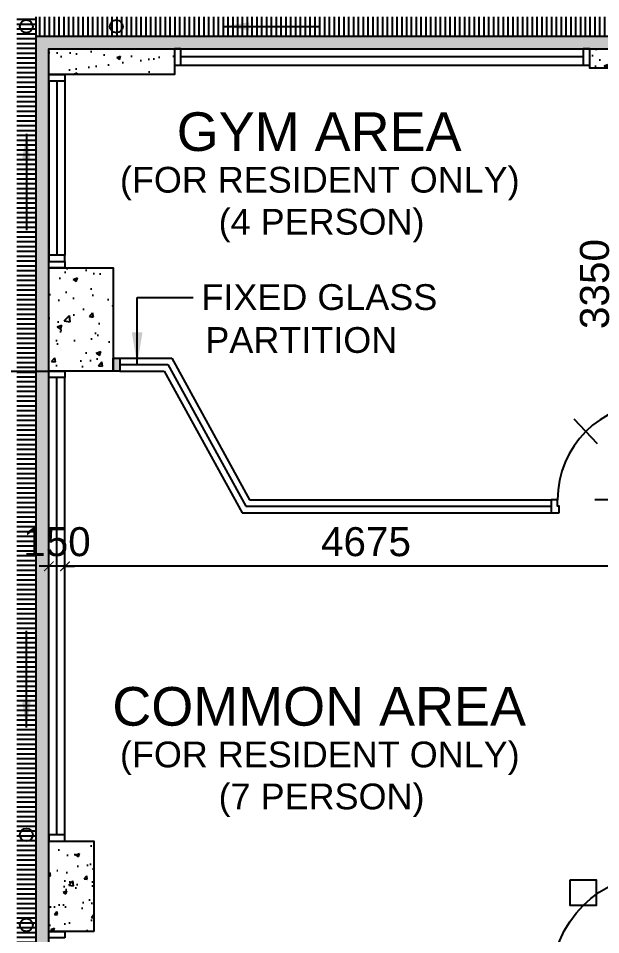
# Model space of a CAD drawing. Header units: millimetres. Extents: x 0 to 69068, y 299 to 37257.
# Drawn here: x 7162 to 11685, y 17047 to 24160 of the extents above; entities that cross this region are included whole.
import ezdxf
from ezdxf.enums import TextEntityAlignment as Align

# ---------------------------------------------------------------- set-up
doc = ezdxf.new("R2010")
doc.units = ezdxf.units.MM
doc.layers.get('Defpoints').update_dxf_attribs({"color": 8})
for name, color, linetype in [('Architectural Features', 8, 'Continuous'), ('arrow', 8, 'Continuous'), ('BEAM AND COLUMN COVER', 8, 'Continuous'), ('CANOPY', 8, 'Continuous'), ('Door', 8, 'Continuous'), ('FSD', 8, 'Continuous'), ('GBP Dim', 8, 'Continuous'), ('GBP Text 200', 8, 'Continuous'), ('GBP Text 250', 8, 'Continuous'), ('hatch', 8, 'Continuous'), ('WALL-NEW', 8, 'Continuous'), ('WALL-STRUCTURE', 8, 'Continuous'), ('WINDOW', 8, 'Continuous')]:
    doc.layers.add(name, color=color, linetype=linetype)
doc.styles.add('BH', font='arial.ttf')
doc.styles.get("Standard").update_dxf_attribs({"font": 'arial.ttf'})
doc.dimstyles.new('200 GBP', dxfattribs={"dimscale": 1.5, "dimtxt": 150, "dimasz": 50, "dimexe": 125, "dimexo": 50, "dimgap": 50, "dimtad": 1, "dimdec": 0, "dimzin": 0, "dimdsep": 46, "dimtxsty": 'BH', "dimblk": 'ARCHTICK', "dimcen": 0.09, "dimdle": 125, "dimclrd": 9, "dimclre": 9, "dimclrt": 1, "dimadec": 0, "dimazin": 0, "dimtfac": 1, "dimtdec": 0, "dimtix": 1, "dimtmove": 2, "dimatfit": 3, "dimldrblk": 'ARCHTICK', "dimfxl": 300, "dimfxlon": 1, "dimtolj": 1, "dimtzin": 0, "dimarcsym": 0})
doc.dimstyles.get("Standard").update_dxf_attribs({"dimtxt": 0.18, "dimasz": 0.18, "dimexe": 0.18, "dimexo": 0.0625, "dimgap": 0.09, "dimtad": 0, "dimtih": 1, "dimtoh": 1, "dimdec": 4, "dimzin": 0, "dimdsep": 46, "dimtxsty": 'Standard', "dimcen": 0.09, "dimadec": 0, "dimazin": 0, "dimtfac": 1, "dimtdec": 4, "dimtofl": 0, "dimtmove": 0, "dimatfit": 3, "dimfxl": 1, "dimtolj": 1, "dimtzin": 0, "dimarcsym": 0})
pattern_1 = [(50, (-2500, -11527.6), (286.904, -25.1009), [30, -330]), (355, (-2500, -11527.6), (-55.5005, 300.8769), [24, -264]), (100.4514, (-2476.1, -11529.68), (231.4038, 275.7758), [25.496, -280.4568]), (46.1842, (-2500, -11447.6), (426.8964, -66.2076), [45, -495]), (96.6356, (-2464.43, -11453.1), (373.865, 389.647), [38.244, -420.685]), (351.1842, (-2500, -11447.6), (373.865, 389.6474), [36, -396]), (21, (-2460, -11467.6), (238.7628, -161.0476), [30, -330]), (326, (-2460, -11467.6), (97.3261, 290.06), [24, -264]), (71.4514, (-2440.1, -11481), (336.089, 129.0122), [25.496, -280.4568]), (37.5, (-2500, -11527.59), (4.86394, 133.15754), [0, -260.8, 0, -268, 0, -265]), (7.5, (-2500, -11527.59), (105.2278, 157.7647), [0, -152.8, 0, -254.8, 0, -101]), (327.5, (-2589.2, -11527.59), (213.52897, -9.02195), [0, -100, 0, -312, 0, -414]), (317.5, (-2629.2, -11527.59), (233.2745, 40.042), [0, -130, 0, -207.2, 0, -294])]

# ---------------------------------------------------------------- blocks, each defined once
blk = doc.blocks.new('_ArchTick')
at = {"color": 0, "const_width": 0.1}
blk.add_lwpolyline([(0.5, 0.5), (-0.5, -0.5)], dxfattribs=at)
blk = doc.blocks.new('*D299')
at = {"layer": 'Defpoints', "color": 0, "transparency": 16777216}
for p in [(7525, 19906.4), (7525, 19426.2), (12200, 19459.5)]:
    blk.add_point(p, dxfattribs=at)
at = {"layer": 'GBP Dim', "color": 9, "lineweight": -2, "transparency": 16777216}
for p, q in [((7525, 19681.4), (7525, 20093.9)), ((12200, 19681.4), (12200, 20093.9)), ((12387.5, 19906.4), (7337.5, 19906.4))]:
    blk.add_line(p, q, dxfattribs=at)
at = {"layer": 'GBP Dim', "color": 9, "lineweight": -2, "transparency": 16777216, "xscale": 75, "yscale": 75, "zscale": 75, "rotation": 180}
blk.add_blockref('_ArchTick', (7525, 19906.4), dxfattribs=at)
at = {"layer": 'GBP Dim', "color": 9, "lineweight": -2, "transparency": 16777216, "xscale": 75, "yscale": 75, "zscale": 75}
blk.add_blockref('_ArchTick', (12200, 19906.4), dxfattribs=at)
at = {"layer": 'GBP Dim', "transparency": 16777216, "insert": (9862.5, 20096.3), "char_height": 225, "attachment_point": 5, "style": 'BH'}
blk.add_mtext('\\A1;4675', dxfattribs=at)
blk = doc.blocks.new('*D404')
at = {"layer": 'Defpoints', "color": 0, "transparency": 16777216}
for p in [(7400, 19906.4), (7400, 19518.7), (7525, 19518.7)]:
    blk.add_point(p, dxfattribs=at)
at = {"layer": 'GBP Dim', "color": 9, "lineweight": -2, "transparency": 16777216}
for p, q in [((7400, 19681.4), (7400, 20093.9)), ((7525, 19681.4), (7525, 20093.9)), ((7400, 19906.4), (7325, 19906.4)), ((7525, 19906.4), (7400, 19906.4)), ((7525, 19906.4), (7600, 19906.4))]:
    blk.add_line(p, q, dxfattribs=at)
at = {"layer": 'GBP Dim', "color": 9, "lineweight": -2, "transparency": 16777216, "xscale": 75, "yscale": 75, "zscale": 75}
blk.add_blockref('_ArchTick', (7400, 19906.4), dxfattribs=at)
at = {"layer": 'GBP Dim', "color": 9, "lineweight": -2, "transparency": 16777216, "xscale": 75, "yscale": 75, "zscale": 75, "rotation": 180}
blk.add_blockref('_ArchTick', (7525, 19906.4), dxfattribs=at)
at = {"layer": 'GBP Dim', "transparency": 16777216, "insert": (7462.5, 20096.3), "char_height": 225, "attachment_point": 5, "style": 'BH'}
blk.add_mtext('\\A1;150', dxfattribs=at)
blk = doc.blocks.new('*D428')
at = {"layer": 'Defpoints', "color": 0, "transparency": 16777216}
for p in [(11828.5, 23772.5), (12200, 23772.5), (12200, 20422.5)]:
    blk.add_point(p, dxfattribs=at)
at = {"layer": 'GBP Dim', "color": 9, "lineweight": -2, "transparency": 16777216}
for p, q in [((11828.5, 20235), (11828.5, 23960)), ((12053.5, 23772.5), (11641, 23772.5)), ((12053.5, 20422.5), (11641, 20422.5))]:
    blk.add_line(p, q, dxfattribs=at)
at = {"layer": 'GBP Dim', "color": 9, "lineweight": -2, "transparency": 16777216, "xscale": 75, "yscale": 75, "zscale": 75}
for p, rotation in [((11828.5, 23772.5), 90), ((11828.5, 20422.5), 270)]:
    blk.add_blockref('_ArchTick', p, dxfattribs=dict(at, rotation=rotation))
at = {"layer": 'GBP Dim', "transparency": 16777216, "insert": (11638.5, 22097.5), "char_height": 225, "attachment_point": 5, "rotation": 90, "style": 'BH'}
blk.add_mtext('\\A1;3350', dxfattribs=at)
blk = doc.blocks.new('Door 850')
for p, q in [((38290.6, 34986.6), (38290.6, 35836.6)), ((38290.6, 35836.6), (38335.6, 35836.6)), ((38335.6, 35836.6), (38335.6, 34986.6)), ((38240.6, 34986.6), (38240.6, 34911.6)), ((38290.6, 34986.6), (38240.6, 34986.6)), ((38290.6, 34986.6), (38290.6, 34936.6)), ((38335.6, 34986.6), (38290.6, 34986.6)), ((38303.1, 34936.6), (38290.6, 34936.6)), ((38303.1, 34936.6), (38303.1, 34886.6)), ((39128.1, 34936.6), (39140.6, 34936.6)), ((39128.1, 34936.6), (39128.1, 34886.6)), ((39140.6, 34986.6), (39140.6, 34936.6)), ((39140.6, 34986.6), (39190.6, 34986.6)), ((39190.6, 34986.6), (39190.6, 34911.6)), ((38240.6, 34911.6), (38240.6, 34886.6)), ((38303.1, 34886.6), (38240.6, 34886.6)), ((39128.1, 34886.6), (39190.6, 34886.6)), ((39190.6, 34911.6), (39190.6, 34886.6))]:
    blk.add_line(p, q)
blk.add_arc((38290.6, 34986.6), 850, 359.99995, 89.99772)

msp = doc.modelspace()

# ---------------------------------------------------------------- hatches: boundary and pattern name
at = {"layer": 'BEAM AND COLUMN COVER'}
msp.add_hatch(color=256, dxfattribs=at).paths.add_polyline_path([(7900, 21522.5), (7950, 21522.5), (7950, 21422.5), (7900, 21422.5)])
msp.add_hatch(color=256, dxfattribs=at).paths.add_polyline_path([(7900, 21522.5), (7950, 21522.5), (7950, 21422.5), (7900, 21422.5)])
at = {"layer": 'CANOPY'}
h = msp.add_hatch(dxfattribs=at)
h.set_pattern_fill('ANSI31', color=256, scale=300, angle=135, style=0)
h.set_pattern_definition([(180, (11754.79, 35252.24), (-7e-15, -37.5), [])])
h.paths.add_polyline_path([(7300, 10072.5), (7150, 10072.5), (7150, 24172.4), (7300, 24172.4)])
h = msp.add_hatch(dxfattribs=at)
h.set_pattern_fill('ANSI31', color=256, scale=300, angle=45, style=0)
h.set_pattern_definition([(90, (11754.79, 35252.24), (-37.5, 7e-15), [])])
h.paths.add_polyline_path([(7300, 24172.4), (16230, 24172.4), (16230, 24022.4), (7300, 24022.4)])
h = msp.add_hatch(dxfattribs=at)
h.set_pattern_fill('DOTS', color=256, scale=800, angle=45, style=0)
h.set_pattern_definition([(45, (14538.947, 35352.41), (-17.67767, 53.03301), [0, -50])])
h.paths.add_polyline_path([(7300, 24022.4), (16230, 24022.4), (16230, 23922.4), (7400, 23922.4), (7400, 10072.5), (7300, 10072.5)])
at = {"layer": 'hatch'}
h = msp.add_hatch(dxfattribs=at)
h.set_pattern_fill('AR-CONC', color=256, scale=40, style=0)
h.set_pattern_definition(pattern_1)
h.paths.add_polyline_path([(7400, 23922.4), (8375, 23922.4), (8375, 23722.7), (7400, 23722.7)])
h = msp.add_hatch(dxfattribs=at)
h.set_pattern_fill('AR-CONC', color=256, scale=40, style=0)
h.set_pattern_definition([(50, (-2500, -11527.6), (286.9041, -25.1009), [30, -330]), (355, (-2500, -11527.6), (-55.5005, 300.8769), [24, -264]), (100.4514, (-2476.1, -11529.68), (231.4038, 275.7758), [25.496, -280.4568]), (46.1842, (-2500, -11447.6), (426.8964, -66.2076), [45, -495]), (96.6356, (-2464.43, -11453.1), (373.865, 389.647), [38.244, -420.685]), (351.1842, (-2500, -11447.6), (373.865, 389.6474), [36, -396]), (21, (-2460, -11467.6), (238.7628, -161.0476), [30, -330]), (326, (-2460, -11467.6), (97.3261, 290.06), [24, -264]), (71.4514, (-2440.1, -11481), (336.089, 129.0122), [25.496, -280.4568]), (37.5, (-2500, -11527.59), (4.86394, 133.15754), [0, -260.8, 0, -268, 0, -265]), (7.5, (-2500, -11527.59), (105.2278, 157.7647), [0, -152.8, 0, -254.8, 0, -101]), (327.5, (-2589.2, -11527.59), (213.52897, -9.02195), [0, -100, 0, -312, 0, -414]), (317.5, (-2629.2, -11527.59), (233.2745, 40.042), [0, -130, 0, -207.2, 0, -294])])
h.paths.add_polyline_path([(12300, 23797.4), (12300, 23772.5), (11600, 23772.5), (11600, 23922.3), (12700, 23922.3), (12700, 23797.4)])
h = msp.add_hatch(dxfattribs=at)
h.set_pattern_fill('AR-CONC', color=256, scale=2, angle=0.00004, style=0)
h.set_pattern_definition([(50, (390.7, 5192.58), (364.3694, -31.878), [38.1, -419.1]), (355, (390.7, 5192.58), (-70.486, 382.113), [30.48, -335.28]), (100.451, (421.06, 5189.92), (293.885, 350.2336), [32.38, -356.18]), (46.1842, (390.7, 5294.18), (542.158, -84.084), [57.15, -628.65]), (96.6356, (435.9, 5287.17), (474.808, 494.851), [48.57, -534.27]), (351.184, (390.7, 5294.2), (474.809, 494.85), [45.72, -502.92]), (21, (441.5, 5268.78), (303.23, -204.531), [38.1, -419.1]), (326, (441.5, 5268.78), (123.604, 368.376), [30.48, -335.28]), (71.4514, (466.77, 5251.73), (426.833, 163.846), [32.38, -356.18]), (37.50004, (390.7, 5192.58), (6.1771, 169.1101), [0, -331.216, 0, -340.36, 0, -336.55]), (7.5, (390.7, 5192.58), (133.6392, 200.3612), [0, -194.056, 0, -323.596, 0, -128.27]), (327.5, (277.42, 5192.58), (271.1812, -11.4573), [0, -127, 0, -396.24, 0, -525.78]), (317.5, (226.62, 5192.58), (296.2583, 50.8532), [0, -165.1, 0, -263.144, 0, -373.38])])
h.paths.add_polyline_path([(7900, 21422.5), (7400, 21422.5), (7400, 22222.5), (7900, 22222.5)])
h = msp.add_hatch(dxfattribs=at)
h.set_pattern_fill('AR-CONC', color=256, scale=40, style=0)
h.set_pattern_definition(pattern_1)
h.paths.add_polyline_path([(7750, 17072.5), (7400, 17072.5), (7400, 17772.5), (7750, 17772.5)])

# ---------------------------------------------------------------- linework, layer by layer
at = {"layer": 'Architectural Features', "ltscale": 50, "elevation": 0}
msp.add_lwpolyline([(16400.9, 10072.5), (16400.9, 9572.5), (6900.9, 9572.5), (6900.9, 21422.4), (7400, 21422.4)], dxfattribs=at)
at = {"layer": 'BEAM AND COLUMN COVER'}
msp.add_lwpolyline([(7900, 21522.5), (7950, 21522.5), (7950, 21422.5), (7900, 21422.5)], close=True, dxfattribs=at)
msp.add_lwpolyline([(7900, 21522.5), (7950, 21522.5), (7950, 21422.5), (7900, 21422.5)], close=True, dxfattribs=at)
at = {"layer": 'CANOPY'}
msp.add_line((7300, 24022.4), (7300, 24172.4), dxfattribs=at)
for points in [[(7300, 10072.5), (7300, 24022.4), (16230, 24022.4)], [(7400, 10072.5), (7400, 23922.4), (16230, 23922.4)]]:
    msp.add_lwpolyline(points, dxfattribs=at)
for centre in [(7225, 24097.4), (7923.5, 24097.4), (7225, 17822.5), (7225, 17122.5)]:
    msp.add_circle(centre, 50, dxfattribs=at)
at = {"layer": 'Door'}
msp.add_line((11660.5, 20856.3), (11478.8, 21049.2), dxfattribs=at)
msp.add_lwpolyline([(11362.5, 20322.6), (11362.5, 20372.6), (11350, 20372.6), (11350, 20422.6), (11300, 20422.6), (11300, 20322.6), (11362.5, 20322.6)], dxfattribs=at)
msp.add_arc((12100, 20422.5), 750, 90.00002, 180, dxfattribs=at)
at = {"layer": 'FSD'}
msp.add_lwpolyline([(11448.9, 17473.5), (11648.9, 17473.5), (11648.9, 17273.5), (11448.9, 17273.5), (11448.9, 17473.5)], dxfattribs=at)
at = {"layer": 'WALL-NEW'}
for points in [[(7400, 23922.4), (8375, 23922.4), (8375, 23722.7), (7400, 23722.7)], [(7400, 22272.4), (7525, 22272.4), (7525, 22222.5), (7400, 22222.5)]]:
    msp.add_lwpolyline(points, close=True, dxfattribs=at)
at = {"layer": 'WALL-NEW', "elevation": 0}
for points in [[(12300, 23797.4), (12300, 23772.5), (11600, 23772.5), (11600, 23922.3), (12700, 23922.3), (12700, 23797.4), (12300, 23797.4)], [(11600, 23797.3), (11600, 23797.3)]]:
    msp.add_lwpolyline(points, dxfattribs=at)
at = {"layer": 'WALL-STRUCTURE'}
for points in [[(7900, 21422.5), (7400, 21422.5), (7400, 22222.5), (7900, 22222.5)], [(7750, 17072.5), (7400, 17072.5), (7400, 17772.5), (7750, 17772.5)]]:
    msp.add_lwpolyline(points, close=True, dxfattribs=at)
at = {"layer": 'WINDOW'}
for p, q in [((7950, 21522.5), (8354.2, 21522.5)), ((8354.2, 21522.5), (8959.2, 20422.5)), ((7950, 21472.5), (8324.7, 21472.5)), ((7950, 21422.5), (8295.1, 21422.5)), ((8295.1, 21422.5), (8900.1, 20322.5)), ((8324.7, 21472.5), (8929.7, 20372.5)), ((8959.1, 20422.5), (11300, 20422.5)), ((8929.7, 20372.5), (11300, 20372.5)), ((8900, 20322.5), (11300, 20322.5))]:
    msp.add_line(p, q, dxfattribs=at)
at = {"layer": 'WINDOW', "elevation": 0}
for points in [[(8425, 23797.3), (8425, 23922.3), (8375, 23922.3), (8375, 23797.3)], [(11600, 23797.3), (11600, 23922.3), (11550, 23922.3), (11550, 23797.3)], [(7525, 22322.4), (7400, 22322.4), (7400, 22272.4), (7525, 22272.4)]]:
    msp.add_lwpolyline(points, close=True, dxfattribs=at)
for points in [[(8425, 23922.3), (11550, 23922.3)], [(11550, 23859.8), (8425, 23859.8)], [(8425, 23797.3), (11550, 23797.3)]]:
    msp.add_lwpolyline(points, dxfattribs=at)
at = {"layer": 'WINDOW'}
for points in [[(7525, 23672.7), (7400, 23672.7), (7400, 23722.7), (7525, 23722.7)], [(7525, 21372.4), (7400, 21372.4), (7400, 21422.4), (7525, 21422.4)], [(7525, 17822.5), (7400, 17822.5), (7400, 17772.5), (7525, 17772.5)], [(7525, 17022.3), (7400, 17022.3), (7400, 17072.5), (7525, 17072.5)]]:
    msp.add_lwpolyline(points, close=True, dxfattribs=at)
for points in [[(7400, 23672.7), (7400, 22322.4)], [(7462.5, 23672.7), (7462.5, 22322.4)], [(7525, 23672.7), (7525, 22322.4)], [(7400, 17822.5), (7400, 21372.4)], [(7462.5, 17822.5), (7462.5, 21372.4)], [(7525, 17822.5), (7525, 21372.4)]]:
    msp.add_lwpolyline(points, dxfattribs=at)

# ---------------------------------------------------------------- block references
at = {"layer": 'Door', "xscale": -1, "rotation": 359.9999583785348}
msp.add_blockref('Door 850', (50440.5, -18314.2), dxfattribs=at)

# ---------------------------------------------------------------- texts
at = {"layer": 'GBP Text 200', "style": 'BH'}
for s, p in [('(FOR RESIDENT ONLY)', (7951.7, 22807.1)), ('(4 PERSON)', (8718.1, 22481.1)), ('FIXED GLASS', (8584.5, 21896.4)), ('PARTITION', (8615.2, 21563.2)), ('(FOR RESIDENT ONLY)', (7951.7, 18346.3)), ('(7 PERSON)', (8718.1, 18020.3))]:
    msp.add_text(s, height=200, dxfattribs=at).set_placement(p)
at = {"layer": 'GBP Text 250', "style": 'BH'}
for s, p in [('GYM AREA', (9498.9, 23130.3)), ('COMMON AREA', (9498.9, 18669.5))]:
    msp.add_text(s, height=300, dxfattribs=at).set_placement(p, align=Align.CENTER)

# ---------------------------------------------------------------- dimensions: what is measured, and where the dimension line sits
at = {"layer": 'GBP Dim'}
dim = msp.add_linear_dim(base=(11828.5, 23772.5), p1=(12200, 20422.5), p2=(12200, 23772.5), angle=90, dimstyle='200 GBP', override={"dimclrt": 256, "dimfxl": 150}, dxfattribs=at)
dim.commit()
dim.dimension.update_dxf_attribs({"geometry": '*D428', "text_midpoint": (11638.5, 22097.5)})
dim = msp.add_linear_dim(base=(7400, 19906.4), p1=(7525, 19518.7), p2=(7400, 19518.7), text='150', dimstyle='200 GBP', override={"dimclrt": 256, "dimfxl": 150}, dxfattribs=at)
dim.commit()
dim.dimension.update_dxf_attribs({"geometry": '*D404', "text_midpoint": (7462.5, 20096.3)})
dim = msp.add_linear_dim(base=(7525, 19906.4), p1=(12200, 19459.5), p2=(7525, 19426.2), dimstyle='200 GBP', override={"dimclrt": 256, "dimfxl": 150}, dxfattribs=at)
dim.commit()
dim.dimension.update_dxf_attribs({"geometry": '*D299', "text_midpoint": (9862.5, 20096.3)})

# ---------------------------------------------------------------- leaders
at = {"layer": 'arrow'}
msp.add_leader([(8085.6, 21472.2), (8085.6, 21992.7), (8520.9, 21992.7)], dimstyle='Standard', override={"dimscale": 2, "dimtxt": 200, "dimasz": 125, "dimexe": 166.67, "dimexo": 100, "dimgap": 100, "dimtih": 0, "dimtoh": 0, "dimdec": 0, "dimrnd": 5.001, "dimtxsty": 'BH', "dimdle": 166.666667, "dimclrd": 9, "dimclre": 9, "dimclrt": 1, "dimtdec": 0, "dimtix": 1, "dimtofl": 1, "dimtmove": 2, "dimfxl": 50}, dxfattribs=at)
at = {"layer": 'CANOPY'}
for points in [[(8757.6, 24097.4), (9505.6, 24097.4)], [(7225, 23263.3), (7225, 22515.3)], [(7225, 18656.6), (7225, 19404.5)]]:
    msp.add_leader(points, dimstyle='Standard', override={"dimscale": 2, "dimtxt": 200, "dimasz": 100, "dimexe": 166.67, "dimexo": 100, "dimgap": 100, "dimtih": 0, "dimtoh": 0, "dimdec": 0, "dimrnd": 5.001, "dimtxsty": 'BH', "dimdle": 166.666667, "dimclrd": 9, "dimclre": 9, "dimclrt": 1, "dimtdec": 0, "dimtix": 1, "dimtofl": 1, "dimtmove": 2, "dimfxl": 50}, dxfattribs=at)

doc.saveas('drawing.dxf')
